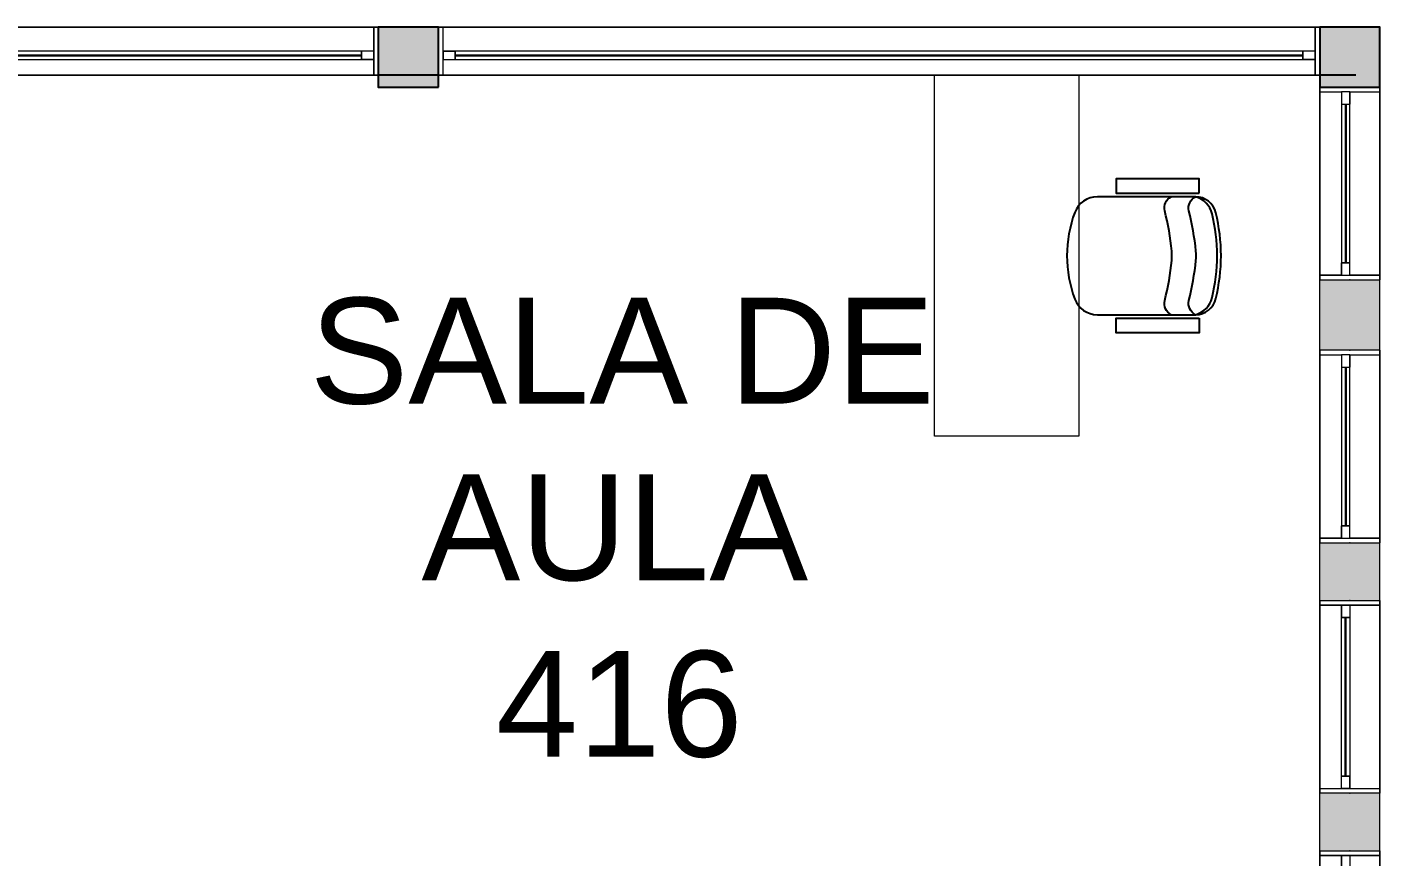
# Model space of a CAD drawing. Header units: metres. Extents: x 512 to 829, y -209 to 245.
# Drawn here: x 751.83 to 757.45, y -76.47 to -73.03 of the extents above; entities that cross this region are included whole.
import ezdxf

# ---------------------------------------------------------------- set-up
doc = ezdxf.new("R2010")
doc.units = ezdxf.units.M
doc.header["$LTSCALE"] = 0.508
doc.set_wipeout_variables(frame=1)
doc.header["$PDSIZE"] = -2
for name, color, linetype, lineweight in [('AMB-NOVOS', 10, 'Continuous', 15), ('None', 7, 'Continuous', 5), ('NãoImprimir', 7, 'Continuous', 5), ('Peitoris', 2, 'Continuous', 5), ('Telhado-Princ', 7, 'Continuous', 5)]:
    doc.layers.add(name, color=color, linetype=linetype, lineweight=lineweight)
doc.layers.add('ARQ-MOB', color=250, linetype='Continuous')
doc.layers.add('ARQ-MOB-CAD', color=250, linetype='Continuous')

# ---------------------------------------------------------------- blocks, each defined once
blk = doc.blocks.new('Grupo-1282')
at = {"color": 7, "linetype": 'Continuous', "lineweight": 5}
for points in [[(-0.4, 0.125), (-0.38095, 0.125), (-0.38095, -0.125), (-0.4, -0.125)], [(0.38095, 0.125), (0.4, 0.125), (0.4, -0.125), (0.38095, -0.125)]]:
    blk.add_wipeout(points, dxfattribs=at).dxf.layer = 'None'
at = {"layer": 'None', "color": 7, "linetype": 'Continuous', "lineweight": 5}
for points in [[(-0.4, 0.125), (-0.38095, 0.125), (-0.38095, -0.125), (-0.4, -0.125)], [(0.38095, 0.125), (0.4, 0.125), (0.4, -0.125), (0.38095, -0.125)]]:
    blk.add_lwpolyline(points, close=True, dxfattribs=at)
blk = doc.blocks.new('Grupo-1283')
at = {"layer": 'None', "color": 7}
blk.add_blockref('Grupo-1282', (0, 0), dxfattribs=at)
at = {"layer": 'None', "color": 7, "linetype": 'Continuous', "lineweight": 5}
for p, q in [((-0.4, 0.125), (-0.38095, 0.125)), ((-0.38095, 0.125), (-0.38095, -0.125)), ((0.4, 0.125), (0.38095, 0.125)), ((0.38095, 0.125), (0.38095, -0.125)), ((-0.4, -0.125), (-0.38095, -0.125)), ((0.4, -0.125), (0.38095, -0.125))]:
    blk.add_line(p, q, dxfattribs=at)
blk = doc.blocks.new('Grupo-1284')
at = {"layer": 'None', "color": 7, "linetype": 'Continuous', "lineweight": 5}
for p, q in [((-0.38095, 0.034925), (-0.38095, 0)), ((0.38095, 0.034925), (0.38095, 0))]:
    blk.add_line(p, q, dxfattribs=at)
blk = doc.blocks.new('Grupo-1285')
at = {"color": 7, "linetype": 'Continuous', "lineweight": 5}
for points in [[(-0.38095, 0.034925), (-0.33015, 0.034925), (-0.33015, 0), (-0.38095, 0)], [(0.33015, 0.034925), (0.38095, 0.034925), (0.38095, 0), (0.33015, 0)]]:
    blk.add_wipeout(points, dxfattribs=at).dxf.layer = 'None'
at = {"layer": 'None', "color": 7, "linetype": 'Continuous', "lineweight": 5}
for points in [[(-0.38095, 0.034925), (-0.33015, 0.034925), (-0.33015, 0), (-0.38095, 0)], [(0.33015, 0.034925), (0.38095, 0.034925), (0.38095, 0), (0.33015, 0)]]:
    blk.add_lwpolyline(points, close=True, dxfattribs=at)
blk = doc.blocks.new('Grupo-1286')
at = {"layer": 'None', "color": 7}
blk.add_blockref('Grupo-1284', (0, 0), dxfattribs=at)
at = {"color": 7, "linetype": 'Continuous', "lineweight": 5}
blk.add_wipeout([(-0.33015, 0.034925), (0.33015, 0.034925), (0.33015, 0), (-0.33015, 0)], dxfattribs=at).dxf.layer = 'None'
at = {"layer": 'None', "color": 7, "linetype": 'Continuous', "lineweight": 5}
blk.add_lwpolyline([(-0.33015, 0.034925), (0.33015, 0.034925), (0.33015, 0), (-0.33015, 0)], close=True, dxfattribs=at)
at = {"layer": 'None', "color": 7}
blk.add_blockref('Grupo-1285', (0, 0), dxfattribs=at)
at = {"layer": 'None', "color": 7, "linetype": 'Continuous', "lineweight": 5}
for p, q in [((-0.38095, 0.034925), (-0.33015, 0.034925)), ((-0.38095, 0), (-0.33015, 0)), ((-0.33015, 0.034925), (-0.33015, 0)), ((0.38095, 0.034925), (0.33015, 0.034925)), ((0.33015, 0.034925), (0.33015, 0)), ((0.38095, 0), (0.33015, 0))]:
    blk.add_line(p, q, dxfattribs=at)
blk = doc.blocks.new('Grupo-1287')
at = {"color": 7, "linetype": 'Continuous', "lineweight": 9}
blk.add_wipeout([(-0.3301, 0.0181), (0.3301, 0.0181), (0.3301, 0.0168), (-0.3301, 0.0168)], dxfattribs=at).dxf.layer = 'None'
blk = doc.blocks.new('Grupo-1288')
at = {"layer": 'None', "color": 7}
blk.add_blockref('Grupo-1287', (0, 0), dxfattribs=at)
at = {"layer": 'None', "color": 7, "linetype": 'Continuous', "lineweight": 25}
for p, q in [((-0.3301, 0.0181), (0.3301, 0.0181)), ((-0.3301, 0.0168), (0.3301, 0.0168))]:
    blk.add_line(p, q, dxfattribs=at)
blk = doc.blocks.new('Grupo-1289')
at = {"layer": 'None', "color": 7, "linetype": 'Continuous', "lineweight": 20}
for p, q in [((0.4, 0.125), (-0.4, 0.125)), ((0.4, -0.125), (-0.4, -0.125))]:
    blk.add_line(p, q, dxfattribs=at)
blk = doc.blocks.new('Window (2D)-134')
at = {"color": 7, "linetype": 'Continuous', "lineweight": 5}
blk.add_wipeout([(-0.4, 0.125), (0.4, 0.125), (0.4, -0.125), (-0.4, -0.125)], dxfattribs=at).dxf.layer = 'None'
at = {"layer": 'None', "color": 7}
blk.add_blockref('Grupo-1283', (0, 0), dxfattribs=at)
at = {"layer": 'None', "color": 7, "linetype": 'Continuous', "lineweight": 5}
for p, q in [((-0.4, 0.125), (0.4, 0.125)), ((-0.4, -0.125), (0.4, -0.125))]:
    blk.add_line(p, q, dxfattribs=at)
at = {"layer": 'NãoImprimir', "linetype": 'Continuous'}
for p in [(-0.4, 0), (0.4, 0)]:
    blk.add_point(p, dxfattribs=at)
at = {"layer": 'Peitoris'}
blk.add_blockref('Grupo-1286', (0, 0), dxfattribs=at)
blk.add_blockref('Grupo-1288', (0, 0), dxfattribs=at)
at = {"layer": 'Telhado-Princ'}
blk.add_blockref('Grupo-1289', (0, 0), dxfattribs=at)
blk = doc.blocks.new('Grupo-1290')
at = {"color": 7, "linetype": 'Continuous', "lineweight": 5}
for points in [[(-0.4, 0.125), (-0.38095, 0.125), (-0.38095, -0.125), (-0.4, -0.125)], [(0.38095, 0.125), (0.4, 0.125), (0.4, -0.125), (0.38095, -0.125)]]:
    blk.add_wipeout(points, dxfattribs=at).dxf.layer = 'None'
at = {"layer": 'None', "color": 7, "linetype": 'Continuous', "lineweight": 5}
for points in [[(-0.4, 0.125), (-0.38095, 0.125), (-0.38095, -0.125), (-0.4, -0.125)], [(0.38095, 0.125), (0.4, 0.125), (0.4, -0.125), (0.38095, -0.125)]]:
    blk.add_lwpolyline(points, close=True, dxfattribs=at)
blk = doc.blocks.new('Grupo-1291')
at = {"layer": 'None', "color": 7}
blk.add_blockref('Grupo-1290', (0, 0), dxfattribs=at)
at = {"layer": 'None', "color": 7, "linetype": 'Continuous', "lineweight": 5}
for p, q in [((-0.4, 0.125), (-0.38095, 0.125)), ((-0.38095, 0.125), (-0.38095, -0.125)), ((0.4, 0.125), (0.38095, 0.125)), ((0.38095, 0.125), (0.38095, -0.125)), ((-0.4, -0.125), (-0.38095, -0.125)), ((0.4, -0.125), (0.38095, -0.125))]:
    blk.add_line(p, q, dxfattribs=at)
blk = doc.blocks.new('Grupo-1292')
at = {"layer": 'None', "color": 7, "linetype": 'Continuous', "lineweight": 5}
for p, q in [((-0.38095, 0.034925), (-0.38095, 0)), ((0.38095, 0.034925), (0.38095, 0))]:
    blk.add_line(p, q, dxfattribs=at)
blk = doc.blocks.new('Grupo-1293')
at = {"color": 7, "linetype": 'Continuous', "lineweight": 5}
for points in [[(-0.38095, 0.034925), (-0.33015, 0.034925), (-0.33015, 0), (-0.38095, 0)], [(0.33015, 0.034925), (0.38095, 0.034925), (0.38095, 0), (0.33015, 0)]]:
    blk.add_wipeout(points, dxfattribs=at).dxf.layer = 'None'
at = {"layer": 'None', "color": 7, "linetype": 'Continuous', "lineweight": 5}
for points in [[(-0.38095, 0.034925), (-0.33015, 0.034925), (-0.33015, 0), (-0.38095, 0)], [(0.33015, 0.034925), (0.38095, 0.034925), (0.38095, 0), (0.33015, 0)]]:
    blk.add_lwpolyline(points, close=True, dxfattribs=at)
blk = doc.blocks.new('Grupo-1294')
at = {"layer": 'None', "color": 7}
blk.add_blockref('Grupo-1292', (0, 0), dxfattribs=at)
at = {"color": 7, "linetype": 'Continuous', "lineweight": 5}
blk.add_wipeout([(-0.33015, 0.034925), (0.33015, 0.034925), (0.33015, 0), (-0.33015, 0)], dxfattribs=at).dxf.layer = 'None'
at = {"layer": 'None', "color": 7, "linetype": 'Continuous', "lineweight": 5}
blk.add_lwpolyline([(-0.33015, 0.034925), (0.33015, 0.034925), (0.33015, 0), (-0.33015, 0)], close=True, dxfattribs=at)
at = {"layer": 'None', "color": 7}
blk.add_blockref('Grupo-1293', (0, 0), dxfattribs=at)
at = {"layer": 'None', "color": 7, "linetype": 'Continuous', "lineweight": 5}
for p, q in [((-0.38095, 0.034925), (-0.33015, 0.034925)), ((-0.38095, 0), (-0.33015, 0)), ((-0.33015, 0.034925), (-0.33015, 0)), ((0.38095, 0.034925), (0.33015, 0.034925)), ((0.33015, 0.034925), (0.33015, 0)), ((0.38095, 0), (0.33015, 0))]:
    blk.add_line(p, q, dxfattribs=at)
blk = doc.blocks.new('Grupo-1295')
at = {"color": 7, "linetype": 'Continuous', "lineweight": 9}
blk.add_wipeout([(-0.3301, 0.0181), (0.3301, 0.0181), (0.3301, 0.0168), (-0.3301, 0.0168)], dxfattribs=at).dxf.layer = 'None'
blk = doc.blocks.new('Grupo-1296')
at = {"layer": 'None', "color": 7}
blk.add_blockref('Grupo-1295', (0, 0), dxfattribs=at)
at = {"layer": 'None', "color": 7, "linetype": 'Continuous', "lineweight": 25}
for p, q in [((-0.3301, 0.0181), (0.3301, 0.0181)), ((-0.3301, 0.0168), (0.3301, 0.0168))]:
    blk.add_line(p, q, dxfattribs=at)
blk = doc.blocks.new('Grupo-1297')
at = {"layer": 'None', "color": 7, "linetype": 'Continuous', "lineweight": 20}
for p, q in [((0.4, 0.125), (-0.4, 0.125)), ((0.4, -0.125), (-0.4, -0.125))]:
    blk.add_line(p, q, dxfattribs=at)
blk = doc.blocks.new('Window (2D)-135')
at = {"color": 7, "linetype": 'Continuous', "lineweight": 5}
blk.add_wipeout([(-0.4, 0.125), (0.4, 0.125), (0.4, -0.125), (-0.4, -0.125)], dxfattribs=at).dxf.layer = 'None'
at = {"layer": 'None', "color": 7}
blk.add_blockref('Grupo-1291', (0, 0), dxfattribs=at)
at = {"layer": 'None', "color": 7, "linetype": 'Continuous', "lineweight": 5}
for p, q in [((-0.4, 0.125), (0.4, 0.125)), ((-0.4, -0.125), (0.4, -0.125))]:
    blk.add_line(p, q, dxfattribs=at)
at = {"layer": 'NãoImprimir', "linetype": 'Continuous'}
for p in [(-0.4, 0), (0.4, 0)]:
    blk.add_point(p, dxfattribs=at)
at = {"layer": 'Peitoris'}
blk.add_blockref('Grupo-1294', (0, 0), dxfattribs=at)
blk.add_blockref('Grupo-1296', (0, 0), dxfattribs=at)
at = {"layer": 'Telhado-Princ'}
blk.add_blockref('Grupo-1297', (0, 0), dxfattribs=at)
blk = doc.blocks.new('Grupo-1298')
at = {"color": 7, "linetype": 'Continuous', "lineweight": 5}
for points in [[(-0.4, 0.125), (-0.38095, 0.125), (-0.38095, -0.125), (-0.4, -0.125)], [(0.38095, 0.125), (0.4, 0.125), (0.4, -0.125), (0.38095, -0.125)]]:
    blk.add_wipeout(points, dxfattribs=at).dxf.layer = 'None'
at = {"layer": 'None', "color": 7, "linetype": 'Continuous', "lineweight": 5}
for points in [[(-0.4, 0.125), (-0.38095, 0.125), (-0.38095, -0.125), (-0.4, -0.125)], [(0.38095, 0.125), (0.4, 0.125), (0.4, -0.125), (0.38095, -0.125)]]:
    blk.add_lwpolyline(points, close=True, dxfattribs=at)
blk = doc.blocks.new('Grupo-1299')
at = {"layer": 'None', "color": 7}
blk.add_blockref('Grupo-1298', (0, 0), dxfattribs=at)
at = {"layer": 'None', "color": 7, "linetype": 'Continuous', "lineweight": 5}
for p, q in [((-0.4, 0.125), (-0.38095, 0.125)), ((-0.38095, 0.125), (-0.38095, -0.125)), ((0.4, 0.125), (0.38095, 0.125)), ((0.38095, 0.125), (0.38095, -0.125)), ((-0.4, -0.125), (-0.38095, -0.125)), ((0.4, -0.125), (0.38095, -0.125))]:
    blk.add_line(p, q, dxfattribs=at)
blk = doc.blocks.new('Grupo-1300')
at = {"layer": 'None', "color": 7, "linetype": 'Continuous', "lineweight": 5}
for p, q in [((-0.38095, 0.034925), (-0.38095, 0)), ((0.38095, 0.034925), (0.38095, 0))]:
    blk.add_line(p, q, dxfattribs=at)
blk = doc.blocks.new('Grupo-1301')
at = {"color": 7, "linetype": 'Continuous', "lineweight": 5}
for points in [[(-0.38095, 0.034925), (-0.33015, 0.034925), (-0.33015, 0), (-0.38095, 0)], [(0.33015, 0.034925), (0.38095, 0.034925), (0.38095, 0), (0.33015, 0)]]:
    blk.add_wipeout(points, dxfattribs=at).dxf.layer = 'None'
at = {"layer": 'None', "color": 7, "linetype": 'Continuous', "lineweight": 5}
for points in [[(-0.38095, 0.034925), (-0.33015, 0.034925), (-0.33015, 0), (-0.38095, 0)], [(0.33015, 0.034925), (0.38095, 0.034925), (0.38095, 0), (0.33015, 0)]]:
    blk.add_lwpolyline(points, close=True, dxfattribs=at)
blk = doc.blocks.new('Grupo-1302')
at = {"layer": 'None', "color": 7}
blk.add_blockref('Grupo-1300', (0, 0), dxfattribs=at)
at = {"color": 7, "linetype": 'Continuous', "lineweight": 5}
blk.add_wipeout([(-0.33015, 0.034925), (0.33015, 0.034925), (0.33015, 0), (-0.33015, 0)], dxfattribs=at).dxf.layer = 'None'
at = {"layer": 'None', "color": 7, "linetype": 'Continuous', "lineweight": 5}
blk.add_lwpolyline([(-0.33015, 0.034925), (0.33015, 0.034925), (0.33015, 0), (-0.33015, 0)], close=True, dxfattribs=at)
at = {"layer": 'None', "color": 7}
blk.add_blockref('Grupo-1301', (0, 0), dxfattribs=at)
at = {"layer": 'None', "color": 7, "linetype": 'Continuous', "lineweight": 5}
for p, q in [((-0.38095, 0.034925), (-0.33015, 0.034925)), ((-0.38095, 0), (-0.33015, 0)), ((-0.33015, 0.034925), (-0.33015, 0)), ((0.38095, 0.034925), (0.33015, 0.034925)), ((0.33015, 0.034925), (0.33015, 0)), ((0.38095, 0), (0.33015, 0))]:
    blk.add_line(p, q, dxfattribs=at)
blk = doc.blocks.new('Grupo-1303')
at = {"color": 7, "linetype": 'Continuous', "lineweight": 9}
blk.add_wipeout([(-0.3301, 0.0181), (0.3301, 0.0181), (0.3301, 0.0168), (-0.3301, 0.0168)], dxfattribs=at).dxf.layer = 'None'
blk = doc.blocks.new('Grupo-1304')
at = {"layer": 'None', "color": 7}
blk.add_blockref('Grupo-1303', (0, 0), dxfattribs=at)
at = {"layer": 'None', "color": 7, "linetype": 'Continuous', "lineweight": 25}
for p, q in [((-0.3301, 0.0181), (0.3301, 0.0181)), ((-0.3301, 0.0168), (0.3301, 0.0168))]:
    blk.add_line(p, q, dxfattribs=at)
blk = doc.blocks.new('Grupo-1305')
at = {"layer": 'None', "color": 7, "linetype": 'Continuous', "lineweight": 20}
for p, q in [((0.4, 0.125), (-0.4, 0.125)), ((0.4, -0.125), (-0.4, -0.125))]:
    blk.add_line(p, q, dxfattribs=at)
blk = doc.blocks.new('Window (2D)-136')
at = {"color": 7, "linetype": 'Continuous', "lineweight": 5}
blk.add_wipeout([(-0.4, 0.125), (0.4, 0.125), (0.4, -0.125), (-0.4, -0.125)], dxfattribs=at).dxf.layer = 'None'
at = {"layer": 'None', "color": 7}
blk.add_blockref('Grupo-1299', (0, 0), dxfattribs=at)
at = {"layer": 'None', "color": 7, "linetype": 'Continuous', "lineweight": 5}
for p, q in [((-0.4, 0.125), (0.4, 0.125)), ((-0.4, -0.125), (0.4, -0.125))]:
    blk.add_line(p, q, dxfattribs=at)
at = {"layer": 'NãoImprimir', "linetype": 'Continuous'}
for p in [(-0.4, 0), (0.4, 0)]:
    blk.add_point(p, dxfattribs=at)
at = {"layer": 'Peitoris'}
blk.add_blockref('Grupo-1302', (0, 0), dxfattribs=at)
blk.add_blockref('Grupo-1304', (0, 0), dxfattribs=at)
at = {"layer": 'Telhado-Princ'}
blk.add_blockref('Grupo-1305', (0, 0), dxfattribs=at)
blk = doc.blocks.new('Grupo-1306')
at = {"color": 7, "linetype": 'Continuous', "lineweight": 5}
for points in [[(-0.4, 0.125), (-0.38095, 0.125), (-0.38095, -0.125), (-0.4, -0.125)], [(0.38095, 0.125), (0.4, 0.125), (0.4, -0.125), (0.38095, -0.125)]]:
    blk.add_wipeout(points, dxfattribs=at).dxf.layer = 'None'
at = {"layer": 'None', "color": 7, "linetype": 'Continuous', "lineweight": 5}
for points in [[(-0.4, 0.125), (-0.38095, 0.125), (-0.38095, -0.125), (-0.4, -0.125)], [(0.38095, 0.125), (0.4, 0.125), (0.4, -0.125), (0.38095, -0.125)]]:
    blk.add_lwpolyline(points, close=True, dxfattribs=at)
blk = doc.blocks.new('Grupo-1307')
at = {"layer": 'None', "color": 7}
blk.add_blockref('Grupo-1306', (0, 0), dxfattribs=at)
at = {"layer": 'None', "color": 7, "linetype": 'Continuous', "lineweight": 5}
for p, q in [((-0.4, 0.125), (-0.38095, 0.125)), ((-0.38095, 0.125), (-0.38095, -0.125)), ((0.4, 0.125), (0.38095, 0.125)), ((0.38095, 0.125), (0.38095, -0.125)), ((-0.4, -0.125), (-0.38095, -0.125)), ((0.4, -0.125), (0.38095, -0.125))]:
    blk.add_line(p, q, dxfattribs=at)
blk = doc.blocks.new('Grupo-1308')
at = {"layer": 'None', "color": 7, "linetype": 'Continuous', "lineweight": 5}
for p, q in [((-0.38095, 0.034925), (-0.38095, 0)), ((0.38095, 0.034925), (0.38095, 0))]:
    blk.add_line(p, q, dxfattribs=at)
blk = doc.blocks.new('Grupo-1309')
at = {"color": 7, "linetype": 'Continuous', "lineweight": 5}
for points in [[(-0.38095, 0.034925), (-0.33015, 0.034925), (-0.33015, 0), (-0.38095, 0)], [(0.33015, 0.034925), (0.38095, 0.034925), (0.38095, 0), (0.33015, 0)]]:
    blk.add_wipeout(points, dxfattribs=at).dxf.layer = 'None'
at = {"layer": 'None', "color": 7, "linetype": 'Continuous', "lineweight": 5}
for points in [[(-0.38095, 0.034925), (-0.33015, 0.034925), (-0.33015, 0), (-0.38095, 0)], [(0.33015, 0.034925), (0.38095, 0.034925), (0.38095, 0), (0.33015, 0)]]:
    blk.add_lwpolyline(points, close=True, dxfattribs=at)
blk = doc.blocks.new('Grupo-1310')
at = {"layer": 'None', "color": 7}
blk.add_blockref('Grupo-1308', (0, 0), dxfattribs=at)
at = {"color": 7, "linetype": 'Continuous', "lineweight": 5}
blk.add_wipeout([(-0.33015, 0.034925), (0.33015, 0.034925), (0.33015, 0), (-0.33015, 0)], dxfattribs=at).dxf.layer = 'None'
at = {"layer": 'None', "color": 7, "linetype": 'Continuous', "lineweight": 5}
blk.add_lwpolyline([(-0.33015, 0.034925), (0.33015, 0.034925), (0.33015, 0), (-0.33015, 0)], close=True, dxfattribs=at)
at = {"layer": 'None', "color": 7}
blk.add_blockref('Grupo-1309', (0, 0), dxfattribs=at)
at = {"layer": 'None', "color": 7, "linetype": 'Continuous', "lineweight": 5}
for p, q in [((-0.38095, 0.034925), (-0.33015, 0.034925)), ((-0.38095, 0), (-0.33015, 0)), ((-0.33015, 0.034925), (-0.33015, 0)), ((0.38095, 0.034925), (0.33015, 0.034925)), ((0.33015, 0.034925), (0.33015, 0)), ((0.38095, 0), (0.33015, 0))]:
    blk.add_line(p, q, dxfattribs=at)
blk = doc.blocks.new('Grupo-1311')
at = {"color": 7, "linetype": 'Continuous', "lineweight": 9}
blk.add_wipeout([(-0.3301, 0.0181), (0.3301, 0.0181), (0.3301, 0.0168), (-0.3301, 0.0168)], dxfattribs=at).dxf.layer = 'None'
blk = doc.blocks.new('Grupo-1312')
at = {"layer": 'None', "color": 7}
blk.add_blockref('Grupo-1311', (0, 0), dxfattribs=at)
at = {"layer": 'None', "color": 7, "linetype": 'Continuous', "lineweight": 25}
for p, q in [((-0.3301, 0.0181), (0.3301, 0.0181)), ((-0.3301, 0.0168), (0.3301, 0.0168))]:
    blk.add_line(p, q, dxfattribs=at)
blk = doc.blocks.new('Grupo-1313')
at = {"layer": 'None', "color": 7, "linetype": 'Continuous', "lineweight": 20}
for p, q in [((0.4, 0.125), (-0.4, 0.125)), ((0.4, -0.125), (-0.4, -0.125))]:
    blk.add_line(p, q, dxfattribs=at)
blk = doc.blocks.new('Window (2D)-137')
at = {"color": 7, "linetype": 'Continuous', "lineweight": 5}
blk.add_wipeout([(-0.4, 0.125), (0.4, 0.125), (0.4, -0.125), (-0.4, -0.125)], dxfattribs=at).dxf.layer = 'None'
at = {"layer": 'None', "color": 7}
blk.add_blockref('Grupo-1307', (0, 0), dxfattribs=at)
at = {"layer": 'None', "color": 7, "linetype": 'Continuous', "lineweight": 5}
for p, q in [((-0.4, 0.125), (0.4, 0.125)), ((-0.4, -0.125), (0.4, -0.125))]:
    blk.add_line(p, q, dxfattribs=at)
at = {"layer": 'NãoImprimir', "linetype": 'Continuous'}
for p in [(-0.4, 0), (0.4, 0)]:
    blk.add_point(p, dxfattribs=at)
at = {"layer": 'Peitoris'}
blk.add_blockref('Grupo-1310', (0, 0), dxfattribs=at)
blk.add_blockref('Grupo-1312', (0, 0), dxfattribs=at)
at = {"layer": 'Telhado-Princ'}
blk.add_blockref('Grupo-1313', (0, 0), dxfattribs=at)
blk = doc.blocks.new('Grupo-1330')
at = {"color": 7, "linetype": 'Continuous', "lineweight": 5}
for points in [[(-1.83, 0.1), (-1.81095, 0.1), (-1.81095, -0.1), (-1.83, -0.1)], [(1.81095, 0.1), (1.83, 0.1), (1.83, -0.1), (1.81095, -0.1)]]:
    blk.add_wipeout(points, dxfattribs=at).dxf.layer = 'None'
at = {"layer": 'None', "color": 7, "linetype": 'Continuous', "lineweight": 5}
for points in [[(-1.83, 0.1), (-1.81095, 0.1), (-1.81095, -0.1), (-1.83, -0.1)], [(1.81095, 0.1), (1.83, 0.1), (1.83, -0.1), (1.81095, -0.1)]]:
    blk.add_lwpolyline(points, close=True, dxfattribs=at)
blk = doc.blocks.new('Grupo-1331')
at = {"layer": 'None', "color": 7}
blk.add_blockref('Grupo-1330', (0, 0), dxfattribs=at)
at = {"layer": 'None', "color": 7, "linetype": 'Continuous', "lineweight": 5}
for p, q in [((-1.83, 0.1), (-1.81095, 0.1)), ((-1.81095, 0.1), (-1.81095, -0.1)), ((1.83, 0.1), (1.81095, 0.1)), ((1.81095, 0.1), (1.81095, -0.1)), ((-1.83, -0.1), (-1.81095, -0.1)), ((1.83, -0.1), (1.81095, -0.1))]:
    blk.add_line(p, q, dxfattribs=at)
blk = doc.blocks.new('Grupo-1332')
at = {"layer": 'None', "color": 7, "linetype": 'Continuous', "lineweight": 5}
for p, q in [((-1.81095, 0.034925), (-1.81095, 0)), ((1.81095, 0.034925), (1.81095, 0))]:
    blk.add_line(p, q, dxfattribs=at)
blk = doc.blocks.new('Grupo-1333')
at = {"color": 7, "linetype": 'Continuous', "lineweight": 5}
for points in [[(-1.81095, 0.034925), (-1.76015, 0.034925), (-1.76015, 0), (-1.81095, 0)], [(1.76015, 0.034925), (1.81095, 0.034925), (1.81095, 0), (1.76015, 0)]]:
    blk.add_wipeout(points, dxfattribs=at).dxf.layer = 'None'
at = {"layer": 'None', "color": 7, "linetype": 'Continuous', "lineweight": 5}
for points in [[(-1.81095, 0.034925), (-1.76015, 0.034925), (-1.76015, 0), (-1.81095, 0)], [(1.76015, 0.034925), (1.81095, 0.034925), (1.81095, 0), (1.76015, 0)]]:
    blk.add_lwpolyline(points, close=True, dxfattribs=at)
blk = doc.blocks.new('Grupo-1334')
at = {"layer": 'None', "color": 7}
blk.add_blockref('Grupo-1332', (0, 0), dxfattribs=at)
at = {"color": 7, "linetype": 'Continuous', "lineweight": 5}
blk.add_wipeout([(-1.76015, 0.034925), (1.76015, 0.034925), (1.76015, 0), (-1.76015, 0)], dxfattribs=at).dxf.layer = 'None'
at = {"layer": 'None', "color": 7, "linetype": 'Continuous', "lineweight": 5}
blk.add_lwpolyline([(-1.76015, 0.034925), (1.76015, 0.034925), (1.76015, 0), (-1.76015, 0)], close=True, dxfattribs=at)
at = {"layer": 'None', "color": 7}
blk.add_blockref('Grupo-1333', (0, 0), dxfattribs=at)
at = {"layer": 'None', "color": 7, "linetype": 'Continuous', "lineweight": 5}
for p, q in [((-1.81095, 0.034925), (-1.76015, 0.034925)), ((-1.81095, 0), (-1.76015, 0)), ((-1.76015, 0.034925), (-1.76015, 0)), ((1.81095, 0.034925), (1.76015, 0.034925)), ((1.76015, 0.034925), (1.76015, 0)), ((1.81095, 0), (1.76015, 0))]:
    blk.add_line(p, q, dxfattribs=at)
blk = doc.blocks.new('Grupo-1335')
at = {"color": 7, "linetype": 'Continuous', "lineweight": 9}
blk.add_wipeout([(-1.7602, 0.0181), (1.7602, 0.0181), (1.7602, 0.0168), (-1.7602, 0.0168)], dxfattribs=at).dxf.layer = 'None'
blk = doc.blocks.new('Grupo-1336')
at = {"layer": 'None', "color": 7}
blk.add_blockref('Grupo-1335', (0, 0), dxfattribs=at)
at = {"layer": 'None', "color": 7, "linetype": 'Continuous', "lineweight": 25}
for p, q in [((-1.7602, 0.0181), (1.7602, 0.0181)), ((-1.7602, 0.0168), (1.7602, 0.0168))]:
    blk.add_line(p, q, dxfattribs=at)
blk = doc.blocks.new('Grupo-1337')
at = {"layer": 'None', "color": 7, "linetype": 'Continuous', "lineweight": 20}
for p, q in [((1.83, 0.1), (-1.83, 0.1)), ((1.83, -0.1), (-1.83, -0.1))]:
    blk.add_line(p, q, dxfattribs=at)
blk = doc.blocks.new('Window (2D)-140')
at = {"color": 7, "linetype": 'Continuous', "lineweight": 5}
blk.add_wipeout([(-1.83, 0.1), (1.83, 0.1), (1.83, -0.1), (-1.83, -0.1)], dxfattribs=at).dxf.layer = 'None'
at = {"layer": 'None', "color": 7}
blk.add_blockref('Grupo-1331', (0, 0), dxfattribs=at)
at = {"layer": 'None', "color": 7, "linetype": 'Continuous', "lineweight": 5}
for p, q in [((-1.83, 0.1), (1.83, 0.1)), ((-1.83, -0.1), (1.83, -0.1))]:
    blk.add_line(p, q, dxfattribs=at)
at = {"layer": 'NãoImprimir', "linetype": 'Continuous'}
for p in [(-1.83, 0), (1.83, 0)]:
    blk.add_point(p, dxfattribs=at)
at = {"layer": 'Peitoris'}
blk.add_blockref('Grupo-1334', (0, 0), dxfattribs=at)
blk.add_blockref('Grupo-1336', (0, 0), dxfattribs=at)
at = {"layer": 'Telhado-Princ'}
blk.add_blockref('Grupo-1337', (0, 0), dxfattribs=at)
blk = doc.blocks.new('Grupo-1338')
at = {"color": 7, "linetype": 'Continuous', "lineweight": 5}
for points in [[(-1.84, 0.1), (-1.82095, 0.1), (-1.82095, -0.1), (-1.84, -0.1)], [(1.82095, 0.1), (1.84, 0.1), (1.84, -0.1), (1.82095, -0.1)]]:
    blk.add_wipeout(points, dxfattribs=at).dxf.layer = 'None'
at = {"layer": 'None', "color": 7, "linetype": 'Continuous', "lineweight": 5}
for points in [[(-1.84, 0.1), (-1.82095, 0.1), (-1.82095, -0.1), (-1.84, -0.1)], [(1.82095, 0.1), (1.84, 0.1), (1.84, -0.1), (1.82095, -0.1)]]:
    blk.add_lwpolyline(points, close=True, dxfattribs=at)
blk = doc.blocks.new('Grupo-1339')
at = {"layer": 'None', "color": 7}
blk.add_blockref('Grupo-1338', (0, 0), dxfattribs=at)
at = {"layer": 'None', "color": 7, "linetype": 'Continuous', "lineweight": 5}
for p, q in [((-1.84, 0.1), (-1.82095, 0.1)), ((-1.82095, 0.1), (-1.82095, -0.1)), ((1.84, 0.1), (1.82095, 0.1)), ((1.82095, 0.1), (1.82095, -0.1)), ((-1.84, -0.1), (-1.82095, -0.1)), ((1.84, -0.1), (1.82095, -0.1))]:
    blk.add_line(p, q, dxfattribs=at)
blk = doc.blocks.new('Grupo-1340')
at = {"layer": 'None', "color": 7, "linetype": 'Continuous', "lineweight": 5}
for p, q in [((-1.82095, 0.034925), (-1.82095, 0)), ((1.82095, 0.034925), (1.82095, 0))]:
    blk.add_line(p, q, dxfattribs=at)
blk = doc.blocks.new('Grupo-1341')
at = {"color": 7, "linetype": 'Continuous', "lineweight": 5}
for points in [[(-1.82095, 0.034925), (-1.77015, 0.034925), (-1.77015, 0), (-1.82095, 0)], [(1.77015, 0.034925), (1.82095, 0.034925), (1.82095, 0), (1.77015, 0)]]:
    blk.add_wipeout(points, dxfattribs=at).dxf.layer = 'None'
at = {"layer": 'None', "color": 7, "linetype": 'Continuous', "lineweight": 5}
for points in [[(-1.82095, 0.034925), (-1.77015, 0.034925), (-1.77015, 0), (-1.82095, 0)], [(1.77015, 0.034925), (1.82095, 0.034925), (1.82095, 0), (1.77015, 0)]]:
    blk.add_lwpolyline(points, close=True, dxfattribs=at)
blk = doc.blocks.new('Grupo-1342')
at = {"layer": 'None', "color": 7}
blk.add_blockref('Grupo-1340', (0, 0), dxfattribs=at)
at = {"color": 7, "linetype": 'Continuous', "lineweight": 5}
blk.add_wipeout([(-1.77015, 0.034925), (1.77015, 0.034925), (1.77015, 0), (-1.77015, 0)], dxfattribs=at).dxf.layer = 'None'
at = {"layer": 'None', "color": 7, "linetype": 'Continuous', "lineweight": 5}
blk.add_lwpolyline([(-1.77015, 0.034925), (1.77015, 0.034925), (1.77015, 0), (-1.77015, 0)], close=True, dxfattribs=at)
at = {"layer": 'None', "color": 7}
blk.add_blockref('Grupo-1341', (0, 0), dxfattribs=at)
at = {"layer": 'None', "color": 7, "linetype": 'Continuous', "lineweight": 5}
for p, q in [((-1.82095, 0.034925), (-1.77015, 0.034925)), ((-1.82095, 0), (-1.77015, 0)), ((-1.77015, 0.034925), (-1.77015, 0)), ((1.82095, 0.034925), (1.77015, 0.034925)), ((1.77015, 0.034925), (1.77015, 0)), ((1.82095, 0), (1.77015, 0))]:
    blk.add_line(p, q, dxfattribs=at)
blk = doc.blocks.new('Grupo-1343')
at = {"color": 7, "linetype": 'Continuous', "lineweight": 9}
blk.add_wipeout([(-1.7701, 0.0181), (1.7701, 0.0181), (1.7701, 0.0168), (-1.7701, 0.0168)], dxfattribs=at).dxf.layer = 'None'
blk = doc.blocks.new('Grupo-1344')
at = {"layer": 'None', "color": 7}
blk.add_blockref('Grupo-1343', (0, 0), dxfattribs=at)
at = {"layer": 'None', "color": 7, "linetype": 'Continuous', "lineweight": 25}
for p, q in [((-1.7701, 0.0181), (1.7701, 0.0181)), ((-1.7701, 0.0168), (1.7701, 0.0168))]:
    blk.add_line(p, q, dxfattribs=at)
blk = doc.blocks.new('Grupo-1345')
at = {"layer": 'None', "color": 7, "linetype": 'Continuous', "lineweight": 20}
for p, q in [((1.84, 0.1), (-1.84, 0.1)), ((1.84, -0.1), (-1.84, -0.1))]:
    blk.add_line(p, q, dxfattribs=at)
blk = doc.blocks.new('Window (2D)-141')
at = {"color": 7, "linetype": 'Continuous', "lineweight": 5}
blk.add_wipeout([(-1.84, 0.1), (1.84, 0.1), (1.84, -0.1), (-1.84, -0.1)], dxfattribs=at).dxf.layer = 'None'
at = {"layer": 'None', "color": 7}
blk.add_blockref('Grupo-1339', (0, 0), dxfattribs=at)
at = {"layer": 'None', "color": 7, "linetype": 'Continuous', "lineweight": 5}
for p, q in [((-1.84, 0.1), (1.84, 0.1)), ((-1.84, -0.1), (1.84, -0.1))]:
    blk.add_line(p, q, dxfattribs=at)
at = {"layer": 'NãoImprimir', "linetype": 'Continuous'}
for p in [(-1.84, 0), (1.84, 0)]:
    blk.add_point(p, dxfattribs=at)
at = {"layer": 'Peitoris'}
blk.add_blockref('Grupo-1342', (0, 0), dxfattribs=at)
blk.add_blockref('Grupo-1344', (0, 0), dxfattribs=at)
at = {"layer": 'Telhado-Princ'}
blk.add_blockref('Grupo-1345', (0, 0), dxfattribs=at)
blk = doc.blocks.new('35S66S7401')
at = {"layer": 'ARQ-MOB-CAD'}
blk.add_lwpolyline([(-0.1801, 0.0827, 0.181476), (0.1801, 0.0827, 0.312558), (0.245, 0.1763), (0.245, 0.5838, 0.34754), (0.178, 0.6685, 0.059745), (0, 0.69, 0.059745), (-0.178, 0.6685, 0.34754), (-0.245, 0.5838), (-0.245, 0.1763, 0.312558)], format="xyb", close=True, dxfattribs=at)
for points in [[(0.245, 0.5838, 0.272556), (0.1742, 0.6526, 0.059776), (0, 0.6737, 0.059776), (-0.1742, 0.6526, 0.272556), (-0.245, 0.5838, 0.278118)], [(0.245, 0.5838, -0.342833), (0.1863, 0.5565, 0.037263), (0.0196, 0.5856, 0.049093), (-0.0196, 0.5856, 0.037263), (-0.1863, 0.5565, -0.342833), (-0.245, 0.5838)], [(0.245, 0.4836, -0.342833), (0.1863, 0.4564, 0.037263), (0.0196, 0.4854, 0.049093), (-0.0196, 0.4854, 0.037263), (-0.1863, 0.4564, -0.342833), (-0.245, 0.4836)]]:
    blk.add_lwpolyline(points, format="xyb", dxfattribs=at)
for points in [[(-0.26, 0.5994), (-0.32, 0.5994), (-0.32, 0.2544), (-0.26, 0.2544)], [(0.26, 0.5994), (0.32, 0.5994), (0.32, 0.2544), (0.26, 0.2544)]]:
    blk.add_lwpolyline(points, close=True, dxfattribs=at)

msp = doc.modelspace()

# ---------------------------------------------------------------- linework, layer by layer
at = {"layer": 'None', "color": 7, "linetype": 'Continuous', "lineweight": 25}
for p, q in [((753.5355, -73.0266), (753.2855, -73.0266)), ((757.3455, -73.0266), (757.1955, -73.0266)), ((753.5355, -73.2266), (753.2855, -73.2266)), ((757.3455, -73.2266), (757.1955, -73.2266))]:
    msp.add_line(p, q, dxfattribs=at)
at = {"layer": 'None', "color": 7, "linetype": 'Continuous', "lineweight": 18}
for p, q in [((757.1955, -73.2766), (757.1955, -73.1262)), ((757.4455, -73.2766), (757.4455, -73.1262)), ((757.1955, -74.3692), (757.1955, -74.0766)), ((757.4455, -74.3692), (757.4455, -74.0766)), ((757.1955, -75.4092), (757.1955, -75.1692)), ((757.4455, -75.4092), (757.4455, -75.1692)), ((757.1955, -76.4492), (757.1955, -76.2092)), ((757.4455, -76.4492), (757.4455, -76.2092))]:
    msp.add_line(p, q, dxfattribs=at)
at = {"layer": 'None', "color": 8, "linetype": 'Continuous'}
for points in [[(753.5355, -73.0266), (753.5355, -73.2266), (753.2855, -73.0266), (753.2855, -73.2266)], [(757.3455, -73.0266), (757.3455, -73.2266), (757.1955, -73.0266), (757.1955, -73.2266)]]:
    msp.add_solid(points, dxfattribs=at)
at = {"layer": 'None', "color": 250, "linetype": 'Continuous'}
for points in [[(757.4455, -73.2766), (757.1955, -73.2766), (757.4455, -73.1262), (757.1955, -73.1262)], [(757.4455, -74.3692), (757.1955, -74.3692), (757.4455, -74.0766), (757.1955, -74.0766)], [(757.4455, -75.4092), (757.1955, -75.4092), (757.4455, -75.1692), (757.1955, -75.1692)], [(757.4455, -76.4492), (757.1955, -76.4492), (757.4455, -76.2092), (757.1955, -76.2092)]]:
    msp.add_solid(points, dxfattribs=at)

# ---------------------------------------------------------------- block references
at = {"layer": 'None', "linetype": 'Continuous', "lineweight": 0, "rotation": 270}
msp.add_blockref('35S66S7401', (756.0955, -73.9766), dxfattribs=at)

# ---------------------------------------------------------------- texts
at = {"layer": 'AMB-NOVOS', "linetype": 'Continuous', "lineweight": 0, "insert": (752.2428, -74.1511), "char_height": 0.44, "attachment_point": 1}
msp.add_mtext_dynamic_manual_height_columns('\\pi0.75756;{\\fArial|b0|i0|c0|p34;SALA DE \\P\\pi1.22217;AULA\\P\\pi1.53071;416}', width=4.050967, gutter_width=1, heights=[0], dxfattribs=at)

# ---------------------------------------------------------------- next in the draw order: block references
at = {"layer": 'None', "color": 7, "xscale": -1}
for name, p, rotation in [('Window (2D)-141', (751.4455, -73.1266), 180), ('Window (2D)-140', (755.3655, -73.1266), 180), ('Window (2D)-137', (757.3205, -73.6766), 90), ('Window (2D)-136', (757.3205, -74.7692), 90)]:
    msp.add_blockref(name, p, dxfattribs=dict(at, rotation=rotation))
at = {"layer": 'None', "color": 7, "rotation": 90}
for name, p in [('Window (2D)-135', (757.3205, -75.8092)), ('Window (2D)-134', (757.3205, -76.8492))]:
    msp.add_blockref(name, p, dxfattribs=at)

# ---------------------------------------------------------------- next in the draw order: hatches: boundary and pattern name
at = {"layer": 'None', "linetype": 'Continuous', "lineweight": 0}
for points in [[(753.5355, -73.2766), (753.5355, -73.0266), (753.2855, -73.0266), (753.2855, -73.2766)], [(757.4455, -73.2766), (757.4455, -73.0266), (757.1955, -73.0266), (757.1955, -73.2766)]]:
    msp.add_hatch(color=255, dxfattribs=at).paths.add_polyline_path(points)

# ---------------------------------------------------------------- next in the draw order: linework, layer by layer
at = {"layer": 'ARQ-MOB', "linetype": 'Continuous', "lineweight": 0}
msp.add_lwpolyline([(755.5955, -74.7266), (755.5955, -73.2266), (756.1955, -73.2266), (756.1955, -74.7266)], close=True, dxfattribs=at)
at = {"layer": 'None', "color": 7, "linetype": 'Continuous', "lineweight": 25}
for points in [[(753.5355, -73.2766), (753.5355, -73.0266), (753.2855, -73.0266), (753.2855, -73.2766)], [(757.4455, -73.2766), (757.4455, -73.0266), (757.1955, -73.0266), (757.1955, -73.2766)]]:
    msp.add_lwpolyline(points, close=True, dxfattribs=at)

doc.saveas('drawing.dxf')
